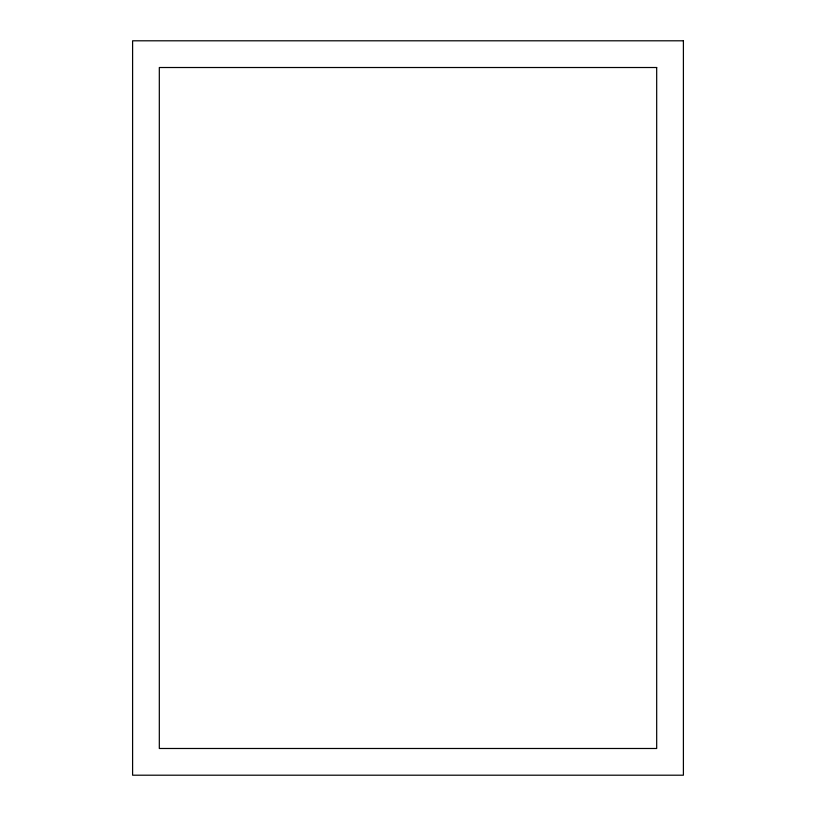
<?xml version="1.0" encoding="UTF-8"?>
<svg xmlns="http://www.w3.org/2000/svg" width="816" height="816" viewBox="0 0 816 816"><rect width="100%" height="100%" fill="white"/><g stroke="black" fill="none" stroke-linecap="round" stroke-linejoin="round"><path stroke-width="1.22" d="M683.4 40.8L132.6 40.8L132.6 775.2L683.4 775.2L683.4 40.8M656.686 67.514L159.314 67.514L159.314 748.486L656.686 748.486L656.686 67.514"/></g></svg>
